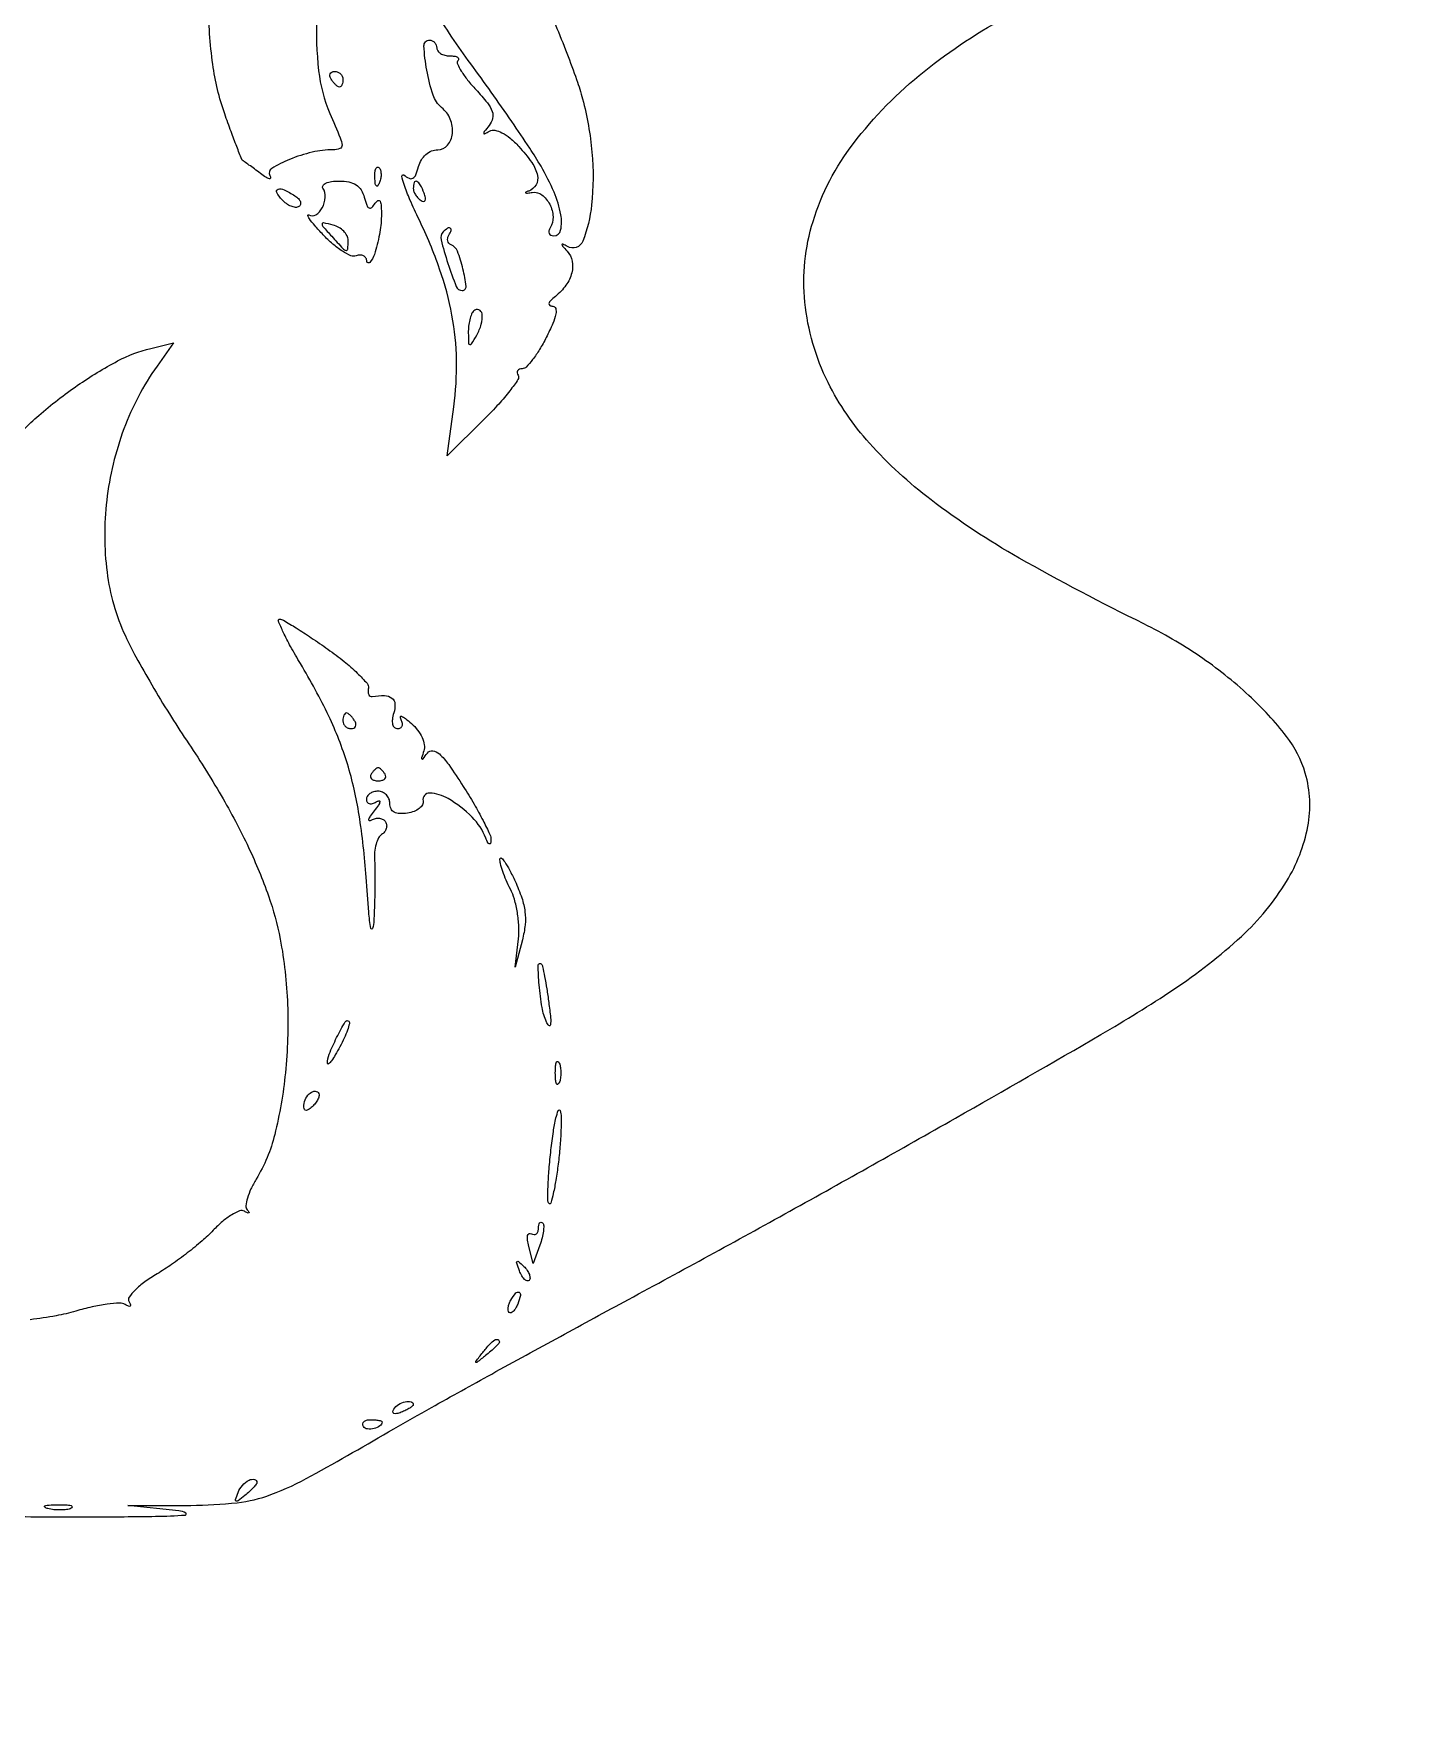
# Model space of a CAD drawing. Extents: x 130 to 894, y 104 to 894.
# Drawn here: x 302.5 to 479.6, y 104.1 to 320.8 of the extents above; entities that cross this region are included whole.
import ezdxf

# ---------------------------------------------------------------- set-up
doc = ezdxf.new("R2010")
doc.units = 0

msp = doc.modelspace()

# ---------------------------------------------------------------- linework, layer by layer
for points in [[(140.074729, 526.294777, 0.000011), (140.148965, 375.440163, 0.000341)], [(298.144756, 131.370291, 0.00701), (303.40343, 131.251716, 0.003593), (310, 131.242884, 0.001896), (318.051387, 131.320483, 0.014324), (321.850995, 131.480446, 0.74706), (321.907582, 131.737301, 0.100495), (321, 132.022117), (314.5, 132.699036), (322.540189, 132.722157, 0.02695), (328.470822, 133.059158, 0.062363), (332.800662, 134.09681, 0.037032), (337.931334, 136.473551, 0.004732), (348.5, 142.487003, -0.004448), (353.320518, 145.233452, -0.001195), (361.025, 149.508572, -0.00121), (369.800003, 154.322646, -0.001252), (378.5, 159.039978, 0.002946), (399.131746, 170.317606, 0.002668), (420.326512, 182.213991, 0.002309), (438.923567, 192.897113, 0.014644), (448.191277, 198.647347, 0.039616), (456.891121, 205.452523, 0.070133), (462.66352, 212.478442, 0.089531), (465.378415, 219.495903, 0.11935), (465.0583, 226.298873, 0.094677), (462.645002, 231.010176, 0.04052), (457.838816, 236.24039, 0.037347), (451.528452, 241.260059, 0.035347), (444.428091, 245.388348, -0.014701), (428.461185, 253.81038, -0.034359), (417.195555, 261.247279, -0.045974), (409.327616, 268.489983, -0.067969), (404.045081, 276.225699, -0.091296), (401.072617, 286.511402, -0.09995), (402.108712, 296.837899, -0.089771), (407.274107, 306.801069, -0.059641), (416.317574, 316.00692, -0.046724), (427.264272, 323.206652, -0.026618)], [(338.643218, 323.163914, 0.037964), (338.894659, 316.086342, 0.073659), (340.3377, 310.627876, -0.00327), (341.653319, 307.507166, -0.076066), (341.882112, 306.574612, -0.339786), (341.611098, 306.14837, -0.086439), (340.75, 305.994423, 0.056281), (338.068901, 305.679556, 0.03954), (335.171353, 304.756549, 0.039195), (332.893463, 303.611545, 0.413129), (332.66636, 302.695928, -0.144455), (332.744944, 302.392592, -0.469336), (332.602684, 302.282245, -0.089173), (332.151602, 302.470718, -0.018332), (331.441958, 302.967032, 0.00201), (330.677916, 303.539409, 0.002801), (329.989264, 304.045036, 0.001708), (329.405958, 304.465272, 0.036099), (329.223621, 304.576745, -0.181206), (329.073826, 304.742217, -0.001499), (328.424751, 306.395082, -0.005083), (327.69987, 308.314883, -0.00322), (326.892171, 310.56647, -0.05088), (325.363191, 316.915731, -0.029728), (324.774627, 324.72751, -0.029493)], [(369.171783, 321.950702, -0.007305), (370.634523, 318.32414, -0.007389), (371.879288, 314.955929, -0.019501), (372.639592, 312.5, -0.043383), (373.844593, 305.665324, -0.04758), (373.795566, 298.937292, -0.068552), (372.668696, 294.317788, -0.454667), (370.699827, 293.618696, 0.011206), (370.101975, 293.937475, 0.543442), (370.004096, 293.88037, 0.195221), (370.071428, 293.689127, 0.005419), (370.671855, 293.024849, -0.139127), (371.308543, 291.769312, -0.112321), (371.261694, 290.252085, -0.09305), (370.516774, 288.670344, -0.066816), (369.169134, 287.25, 0.025579), (368.56636, 286.711251, 0.131945), (368.342945, 286.328106, 0.352168), (368.444983, 286.094411, 0.121063), (368.829194, 286, -0.335488), (369.204878, 285.715955, -0.120692), (369.230411, 285.00343, -0.051732), (368.842287, 283.78244, -0.01515), (368, 282, -0.019219), (367.142648, 280.467897, -0.026873), (366.253676, 279.175, -0.025731), (365.439465, 278.22297, -0.205788), (364.920659, 278, 0.087452), (364.562982, 277.936959, 0.166315), (364.338099, 277.755649, 0.178623), (364.280703, 277.485211, 0.102655), (364.396067, 277.168167, -0.29454), (364.385675, 276.629967, -0.016121), (363.34992, 275.192645, -0.02081), (361.914326, 273.48229, -0.013271), (360.112786, 271.61109), (355.315405, 266.885846), (356.171241, 273.14385, 0.038316), (356.524129, 279.08574, 0.041515), (355.944157, 284.851156, 0.039002), (354.369604, 290.74149, 0.027591), (351.738205, 297.064942, -0.008832), (350.568062, 299.604029, -0.020837), (349.809463, 301.545399, -0.045371), (349.542715, 302.634652, -0.688921), (349.779327, 302.768179, 0.065184), (350.453578, 302.343068, 0.241254), (350.94085, 302.363109, 0.170004), (351.325807, 302.802515, 0.03173), (351.667246, 303.835549, -0.071267), (352.027216, 304.691557, -0.076829), (352.606016, 305.387555, -0.082011), (353.331148, 305.842242, -0.099428), (354.116631, 306, 0.220717), (355.381253, 306.586836, 0.153302), (356.000695, 308.061721, 0.121362), (355.724537, 309.912024, 0.126442), (354.621431, 311.389757, -0.145916), (353.524821, 312.982362, -0.03355), (352.720973, 316.181849, -0.031691), (352.362915, 319.262407, -0.429631), (353.062871, 320, -0.105873), (353.420429, 319.92343, -0.099305), (353.724718, 319.70625, -0.096197), (353.928691, 319.381739, -0.0926), (354, 319, 0.163305), (354.128, 318.618547, 0.096011), (354.489583, 318.29375, 0.077243), (355.029224, 318.074296, 0.05808), (355.666667, 318, -0.03508), (356.265776, 317.957915, -0.096781), (356.663872, 317.820122, -0.232213), (356.798927, 317.617658, -0.23344), (356.720982, 317.387649, 0.312067), (356.645595, 316.974343, 0.031753), (357.138736, 316.045435, 0.03081), (357.937908, 314.909587, 0.019218), (359.003021, 313.678306, -0.017285), (360.466008, 312.000234, -0.082146), (361.09511, 310.897754, -0.150241), (361.145815, 309.9991, -0.109945), (360.698706, 309.098699, 0.005728), (360.073671, 308.307251, 0.182161), (360.002633, 308.074828, 0.544188), (360.11801, 308.010244, 0.01363), (360.745583, 308.364329, -0.183458), (361.426556, 308.486885, -0.074024), (362.333755, 308.173516, -0.054913), (363.383893, 307.470255, -0.030905), (364.495583, 306.410265, -0.033988), (366.150082, 304.362033, -0.098984), (366.878479, 302.705146, -0.185887), (366.695471, 301.500106, -0.182311), (365.75, 300.716848, 0.023411), (365.368586, 300.565394, 0.667759), (365.371031, 300.487843, 0.119096), (365.594306, 300.45986, 0.008622), (366.215213, 300.540807, -0.202275), (367.43949, 300.225217, -0.113332), (368.438729, 299.023462, -0.104346), (368.866145, 297.416799, -0.152578), (368.505531, 296.008949, 0.081651), (368.346756, 295.623383, 0.160131), (368.376224, 295.296379, 0.182983), (368.586626, 295.079136, 0.110302), (368.940983, 295, 0.354406), (369.840658, 295.729304, 0.097237), (369.869188, 297.689708, 0.056671), (368.999615, 300.576982, 0.031094), (367.331943, 303.87698, 0.013667), (365.887136, 306.194731, 0.004242), (363.591428, 309.599525, 0.004238), (360.959823, 313.363185, 0.004655), (358.34491, 316.964838, -0.025217), (353.695267, 323.956424, -0.03921)], [(299.276492, 268.109026, -0.041608), (303.111645, 272.040389, -0.027936), (308.077753, 275.884751, -0.0282), (313.195346, 278.997904, -0.06379), (317.426903, 280.603858), (320.353806, 281.305616), (318.228648, 278.321107, 0.06613), (313.991672, 270.314234, 0.059472), (311.797755, 261.184633, 0.060838), (311.838995, 252.008223, 0.076963), (314.177615, 243.864527, 0.016971), (315.539779, 241.164274, 0.007091), (317.54922, 237.61637, 0.007006), (319.808912, 233.876545, 0.009019), (321.994705, 230.507847, -0.016217), (326.430353, 223.45135, -0.02197), (329.939216, 216.789955, -0.02467), (332.481387, 210.632638, -0.03872), (333.979295, 205.109177, -0.037809), (334.920155, 196.731623, -0.034031), (334.64268, 188.003328, -0.035745), (333.278372, 180.115775, -0.075731), (330.904145, 174.403412, 0.027239), (330.238913, 173.158079, 0.038085), (329.794483, 171.977412, 0.042464), (329.59854, 171.005835, 0.215734), (329.763254, 170.493087, -0.031077), (329.987959, 170.211577, -0.45234), (329.961345, 170.10191, -0.235596), (329.797775, 170.098579, -0.018835), (329.403025, 170.304117, 0.225597), (328.792454, 170.349354, 0.044004), (327.775523, 169.848348, 0.038945), (326.594932, 168.999146, 0.027323), (325.403025, 167.875229, -0.024597), (323.986925, 166.525255, -0.012906), (322.104263, 164.982466, -0.012808), (320.088929, 163.497328, -0.019183), (318.249787, 162.31564, 0.023402), (316.654938, 161.271806, 0.038732), (315.428926, 160.231253, 0.046564), (314.668572, 159.322192, 0.297615), (314.654295, 158.750345, -0.040069), (314.852476, 158.363538, -0.342224), (314.804527, 158.187603, -0.274416), (314.600038, 158.165099, -0.031895), (314.176669, 158.390813, 0.152279), (313.446728, 158.578238, 0.020443), (311.848372, 158.43113, 0.022073), (309.916149, 158.085915, 0.016936), (307.840659, 157.545321, -0.02831), (305.328627, 156.951663, -0.01317), (302.015764, 156.453938, -0.013)]]:
    msp.add_lwpolyline(points, format="xyb")
for points in [[(342, 315, -0.042167), (341.967655, 314.617151, -0.061769), (341.870461, 314.29375, -0.081139), (341.727648, 314.07446, -0.210953), (341.559017, 314, -0.151918), (341.34829, 314.065539, -0.038439), (341.066025, 314.29375, -0.035638), (340.768994, 314.617226, -0.029505), (340.5, 315, -0.082592), (340.343488, 315.3821, -0.161196), (340.3746, 315.70625, -0.182303), (340.586039, 315.921712, -0.108972), (340.940983, 316, -0.093332), (341.345238, 315.923877, -0.09642), (341.688914, 315.70625, -0.099167), (341.918938, 315.381556, -0.105053)], [(346.683114, 301.8125, -0.054073), (346.461564, 301.395823, -0.470617), (346.279315, 301.37858, -0.168741), (346.137993, 301.670344, -0.018894), (346.078947, 302.416667, -0.028489), (346.089945, 303.112848, -0.077125), (346.200665, 303.592839, -0.208169), (346.385309, 303.77538, -0.296942), (346.604167, 303.729167, -0.126455), (346.797407, 303.402231, -0.060344), (346.876576, 302.916927, -0.05415), (346.839148, 302.359369, -0.051402)], [(344.732357, 299.915465, 0.021889), (345.041, 298.916114, 0.185328), (345.342121, 298.565654, 0.331312), (345.68304, 298.61557, 0.055202), (346.123425, 299.165465, -0.122796), (346.478402, 299.503842, -0.435969), (346.744879, 299.419903, -0.100705), (346.899097, 298.796884, -0.015062), (346.914402, 297.5, -0.042618), (346.672223, 295.168636, -0.030029), (346.023111, 292.612999, -0.101385), (345.449569, 291.589692, -0.673563), (345.070285, 291.718615, 0.117431), (344.942682, 292.144041, 0.139853), (344.642222, 292.434047, 0.126897), (344.208875, 292.538877, 0.088054), (343.711746, 292.442881, -0.194578), (343.024175, 292.455221, -0.040353), (341.931904, 293.027988, -0.036855), (340.690126, 293.947349, -0.027507), (339.461746, 295.128928, -0.008392), (338.397929, 296.310434, -0.02346), (337.70642, 297.184462, -0.09515), (337.527756, 297.571275, -0.658492), (337.645215, 297.660405, 0.277366), (338.54103, 297.683348, 0.13099), (339.353307, 298.566594, 0.10397), (339.73495, 299.914719, 0.15683), (339.444227, 301.090242, -0.303181), (339.456335, 301.434353, -0.134907), (339.826342, 301.732759, -0.069848), (340.556188, 301.935551, -0.0329), (341.534603, 302, -0.049707), (342.766808, 301.877197, -0.095041), (343.683916, 301.502166, -0.107558), (344.324803, 300.852783, -0.07734)], [(351, 301.059017, 0.088797), (351.072509, 300.65395, 0.053277), (351.290385, 300.21498, 0.051183), (351.610411, 299.810572, 0.061454), (351.988546, 299.507079, 0.1144), (352.325929, 299.393111, 0.32948), (352.525685, 299.512472, 0.155351), (352.556862, 299.868281, 0.036408), (352.381557, 300.448062, 0.029964), (351.894727, 301.51997, 0.168622), (351.441482, 301.942608, 0.444011), (351.117673, 301.798253, 0.079093)], [(335.856763, 300.109687, -0.055855), (336.314191, 299.742516, -0.10922), (336.563302, 299.349772, -0.166991), (336.569188, 298.998241, -0.179665), (336.356763, 298.72996, -0.162263), (335.933875, 298.633699, -0.072431), (335.372905, 298.772475, -0.060595), (334.767304, 299.109768, -0.048917), (334.210573, 299.60496, -0.057917), (333.540845, 300.522792, -0.479348), (333.706529, 300.938442, -0.189502), (334.475461, 300.879072, -0.028298)], [(340.562941, 294.930451, 0.003713), (341.998783, 293.367354, 0.14742), (342.398432, 293.134453, 0.46146), (342.623574, 293.298527, 0.019087), (342.666667, 294.426953, 0.121805), (342.522472, 295.010077, 0.074953), (342.101086, 295.582641, 0.067721), (341.477334, 296.058276, 0.065208), (340.741287, 296.357404, 0.009756), (339.524694, 296.650315, 0.441548), (339.335369, 296.516621, 0.213849), (339.431518, 296.202476, 0.0043)], [(354.820037, 295.486703, 0.264226), (354.545382, 294.489469, 0.016905), (355.41773, 291.475058, 0.01629), (356.488173, 288.525, 0.306637), (357.263742, 288, 0.447623), (357.741753, 288.535166, 0.031699), (357.347132, 290.753072, 0.030867), (356.642285, 293.022209, 0.211229), (355.839061, 293.83541, -0.121687), (355.558689, 294.034478, -0.122117), (355.403715, 294.340954, -0.110125), (355.401581, 294.710746, -0.0852), (355.552786, 295.08541, 0.053889), (355.840436, 295.687177, 0.367292), (355.731514, 295.97157, 0.284148), (355.378232, 295.952948, 0.044789)], [(358.729167, 285.395833, 0.10148), (358.450504, 284.973395, 0.034351), (358.223125, 284.26888, 0.032508), (358.072542, 283.434373, 0.032043), (358.030409, 282.583333, 0.006472), (358.066201, 281.284025, 0.326101), (358.216102, 281.095181, 0.333241), (358.438159, 281.182315, 0.006619), (359.101183, 282.287676, 0.065235), (359.688562, 283.689575, 0.096701), (359.786339, 285.014235, 0.282481), (359.371744, 285.537825, 0.291847)], [(340.079206, 242.152912, -0.015259), (342.138022, 240.595198, -0.022598), (343.834204, 239.097239, -0.019161), (345.082076, 237.794451, -0.239183), (345.25, 237.152912, 0.060109), (345.20945, 236.720311, 0.1063), (345.29375, 236.373454, 0.150761), (345.485634, 236.16727, 0.171307), (345.75, 236.118421, -0.044039), (347.334028, 236.227226, -0.160597), (348.272211, 235.897556, -0.221559), (348.654644, 235.159975, -0.087621), (348.5, 234, 0.0434), (348.318089, 233.188746, 0.093994), (348.352195, 232.553005, 0.150007), (348.590619, 232.154195, 0.185633), (348.991629, 232, 0.132442), (349.36312, 232.100159, 0.186536), (349.575387, 232.365209, 0.141191), (349.585851, 232.769102, 0.06873), (349.387123, 233.25, -0.182969), (349.342551, 233.514118, -0.478188), (349.4891, 233.59115, -0.063835), (349.989867, 233.293935, -0.014096), (350.760667, 232.656044, -0.049614), (351.55111, 231.811179, -0.057444), (352.115631, 230.865611, -0.065176), (352.395138, 229.940106, -0.118338), (352.338229, 229.156044, 0.005253), (352.063727, 228.260828, 0.339331), (352.118711, 228.117905, 0.387228), (352.258253, 228.144688, 0.005718), (352.793432, 228.877416, -0.277437), (353.479275, 229.175617, -0.155648), (354.329475, 228.775422, -0.053471), (355.521272, 227.403347, -0.009816), (357.387764, 224.607999, -0.010079), (358.765533, 222.355432, -0.013548), (359.915715, 220.258439, -0.010631), (360.781255, 218.481755, -0.124673), (360.921053, 217.730583, -0.055107), (360.85135, 217.334436, -0.446068), (360.703887, 217.263681, -0.183474), (360.508521, 217.447408, -0.022052), (360.268951, 218, 0.106389), (358.522469, 220.683436, 0.061299), (355.462308, 223.055535, 0.12394), (353.094603, 223.762964, 0.487883), (352.25, 222.773741, -0.180825), (352.171953, 222.279655, -0.098052), (351.765625, 221.806854, -0.075516), (351.092419, 221.426175, -0.053173), (350.25, 221.20419, -0.045473), (349.247928, 221.143468, -0.117699), (348.553703, 221.33163, -0.160507), (348.14713, 221.765006, -0.109231), (348, 222.430449, 0.094503), (347.885744, 223.029559, 0.096763), (347.559375, 223.538944, 0.098937), (347.072359, 223.879923, 0.103767), (346.5, 224, 0.06887), (345.926682, 223.920655, 0.085131), (345.440625, 223.688914, 0.099915), (345.115626, 223.344827, 0.140337), (345, 222.940983, 0.146934), (345.102241, 222.600579, 0.188594), (345.367188, 222.413651, 0.132816), (345.7713, 222.422732, 0.063696), (346.25, 222.632941, -0.094566), (346.60957, 222.765183, -0.530768), (346.726028, 222.642342, -0.098908), (346.543102, 222.226434, -0.015224), (346, 221.5, 0.016987), (345.489073, 220.811557, 0.085067), (345.287515, 220.377538, 0.490545), (345.387668, 220.24499, 0.138849), (345.680902, 220.324353, -0.079204), (346.176176, 220.523422, -0.08988), (346.686878, 220.546325, -0.099298), (347.133153, 220.392263, -0.122321), (347.447214, 220.08541, -0.113396), (347.587513, 219.672777, -0.100268), (347.543035, 219.220138, -0.094017), (347.319846, 218.796926, -0.086323), (346.951347, 218.469931, 0.139261), (346.547711, 218.0283, 0.04905), (346.237906, 217.219286, 0.04406), (346.055452, 216.214512, 0.039009), (346.040998, 215.150833, -0.014189), (346.089813, 213.796015, -0.004721), (346.086232, 211.809932, -0.004695), (346.040802, 209.608676, -0.005331), (345.954961, 207.5, -0.05527), (345.783441, 206.449039, -0.797052), (345.577083, 206.458805, -0.023943), (345.305945, 208.53681, -0.003106), (344.96762, 213, 0.021224), (344.073326, 220.959257, 0.035993), (342.569818, 227.489692, 0.036988), (340.179294, 233.613259, 0.023975), (336.572103, 240.310243, -0.00917), (335.311586, 242.493149, -0.016647), (334.374503, 244.328634, -0.01266), (333.744351, 245.764989, -0.533037), (333.902161, 246, -0.134913), (334.393745, 245.864898, -0.005151), (336.028621, 244.869918, -0.008915), (337.947322, 243.626924, -0.00613)], [(342, 233, 0.105053), (342.081062, 232.618444, 0.099167), (342.311086, 232.29375, 0.09642), (342.654762, 232.076123, 0.093332), (343.059017, 232, 0.108972), (343.413961, 232.078288, 0.182303), (343.6254, 232.29375, 0.161196), (343.656512, 232.6179, 0.082592), (343.5, 233, 0.029505), (343.231006, 233.382774, 0.035638), (342.933975, 233.70625, 0.038439), (342.65171, 233.934461, 0.151918), (342.440983, 234, 0.210953), (342.272352, 233.92554, 0.081139), (342.129539, 233.70625, 0.061769), (342.032345, 233.382849, 0.042167)], [(345.603006, 226.166667, 0.156081), (345.524383, 225.850742, 0.191391), (345.654049, 225.578125, 0.128073), (345.996371, 225.393832, 0.059847), (346.5, 225.333333, 0.059847), (347.003629, 225.393832, 0.128073), (347.345951, 225.578125, 0.191391), (347.475617, 225.850742, 0.156081), (347.396994, 226.166667, 0.030643), (347.17176, 226.485629, 0.036533), (346.921053, 226.755208, 0.039602), (346.681431, 226.94484, 0.148655), (346.5, 227, 0.148655), (346.318569, 226.94484, 0.039602), (346.078947, 226.755208, 0.036533), (345.82824, 226.485629, 0.030643)], [(364.944065, 205), (364.034743, 201.5), (364.435247, 205.13135, 0.039288), (364.485059, 206.721681, 0.02783), (364.301602, 208.498797, 0.028239), (363.932942, 210.187176, 0.051831), (363.417875, 211.495657, -0.017571), (362.88132, 212.625271, -0.019086), (362.441252, 213.759418, -0.018943), (362.139986, 214.754131, -0.082754), (362.084261, 215.364307, -0.610853), (362.276109, 215.445423, -0.070605), (362.684984, 214.99139, -0.028435), (363.296482, 213.960257, -0.011697), (364.010955, 212.5, -0.024917), (364.87221, 210.355018, -0.052101), (365.278177, 208.604517, -0.057434), (365.293396, 206.920301, -0.037137)], [(368.316689, 197, -0.007028), (368.547814, 195.040449, -0.054818), (368.542144, 194.122406, -0.617618), (368.343679, 194.050288, -0.099315), (368.026133, 194.5, -0.062466), (367.467737, 196.357211, -0.019461), (367.094274, 199.250268, -0.020116), (366.970159, 201.769003, -0.697759), (367.360841, 201.916667, -0.125696), (367.526149, 201.586045, -0.005386), (367.790469, 200.300521, -0.008927), (368.062508, 198.754352, -0.006212)], [(341.618296, 191.338408, -0.010744), (341.024289, 190.296401, -0.024222), (340.520167, 189.540273, -0.045948), (340.172066, 189.149965, -0.635538), (340.040038, 189.202947, -0.111763), (340.239748, 190.397095, -0.019052), (341.199268, 192.509255, -0.013851), (342.283725, 194.531615, -0.494291), (342.740699, 194.592634, -0.263249), (342.825795, 194.285851, -0.021976), (342.582519, 193.46518, -0.024774), (342.177566, 192.456196, -0.016357)], [(369.662281, 186.75, -0.174857), (369.474999, 186.540618, -0.447206), (369.306058, 186.601562, -0.078554), (369.189089, 187.10856, -0.017491), (369.157895, 188, -0.017491), (369.189089, 188.89144, -0.078554), (369.306058, 189.398438, -0.447206), (369.474999, 189.459382, -0.174857), (369.662281, 189.25, -0.057986), (369.818615, 188.679992, -0.037979), (369.87034, 188, -0.037979), (369.818615, 187.320008, -0.057986)], [(338.183333, 183.783333, -0.034019), (337.693024, 183.355562, -0.131573), (337.322581, 183.204271, -0.290264), (337.093678, 183.31173, -0.142677), (337, 183.633333, -0.094783), (337.175276, 184.54964, -0.102202), (337.674729, 185.309147, -0.145728), (338.299565, 185.647242, -0.253202), (338.85, 185.483333, -0.212536), (338.959631, 185.197768, -0.080535), (338.867292, 184.770833, -0.061283), (338.5985, 184.274266, -0.041736)], [(369.524054, 176.346222, -0.009047), (369.225568, 174.264186, -0.016864), (368.896716, 172.59226, -0.014171), (368.575616, 171.366866, -0.569769), (368.355975, 171.310691, -0.201355), (368.18955, 171.717878, -0.006585), (368.230127, 173.515853, -0.011664), (368.357787, 175.674806, -0.007738), (368.600296, 178.144883, -0.00864), (368.909254, 180.496709, -0.020011), (369.241819, 182.245556, -0.040541), (369.542564, 183.187752, -0.693924), (369.768374, 183.180413, -0.079621), (369.904818, 182.366671, -0.01074), (369.880037, 180.62854, -0.012165), (369.755304, 178.554374, -0.009976)], [(367.184207, 165.968923), (366.325449, 163.647479), (365.755983, 165.825119, -0.030966), (365.599013, 166.62464, -0.08459), (365.620153, 167.198461, -0.219343), (365.806318, 167.449836, -0.270061), (366.093259, 167.442363, 0.11434), (366.43838, 167.325736, 0.18486), (366.733645, 167.406627, 0.156936), (366.932211, 167.680995, 0.078948), (367, 168.10765, -0.0411), (367.03587, 168.543291, -0.118831), (367.153186, 168.820103, -0.25362), (367.324965, 168.900265, -0.183326), (367.521483, 168.811851, -0.192288), (367.670123, 168.465567, -0.035917), (367.63752, 167.761629, -0.033829), (367.474885, 166.896008, -0.025246)], [(365.806872, 161.473539, -0.278911), (365.538684, 161.40751, -0.120343), (365.210949, 161.604915, -0.070189), (364.866277, 162.059266, -0.036269), (364.564293, 162.706872, -0.008399), (364.21821, 163.663782, -0.286372), (364.270328, 163.888819, -0.400052), (364.463552, 163.893514, -0.011214), (365.124088, 163.266667, -0.043285), (365.558688, 162.753423, -0.063152), (365.837219, 162.231185, -0.082976), (365.927901, 161.779789, -0.20742)], [(364.345077, 158.456872, -0.035865), (364.083816, 157.899181, -0.069269), (363.786868, 157.507038, -0.118528), (363.50546, 157.335123, -0.281567), (363.276326, 157.390341, -0.156651), (363.142323, 157.651151, -0.070517), (363.133355, 158.040231, -0.059701), (363.242038, 158.490157, -0.049364), (363.458881, 158.933469, -0.030391), (364.120758, 159.871774, -0.36195), (364.525317, 159.954259, -0.344086), (364.696703, 159.564815, -0.029555)], [(362, 153.622445, -0.184603), (361.91885, 153.410139, -0.013803), (361.485937, 152.952641, -0.017649), (360.920402, 152.425681, -0.012436), (360.25, 151.872445, -0.001576), (359.120493, 150.99236, -0.377591), (359, 151, -0.377591), (358.99236, 151.120493, -0.001576), (359.872445, 152.25, -0.017685), (360.76332, 153.306759, -0.065617), (361.426111, 153.869516, -0.241985), (361.806605, 153.90695, -0.307699)], [(351, 145.606989, -0.2252), (350.911231, 145.419896, -0.029412), (350.544118, 145.154486, -0.029555), (350.042538, 144.875192, -0.020646), (349.448062, 144.618443, -0.036408), (348.868281, 144.443138, -0.155351), (348.512472, 144.474315, -0.32948), (348.393111, 144.674071, -0.1144), (348.507079, 145.011454, -0.115814), (349.098109, 145.603931, -0.080554), (349.973761, 145.969265, -0.115534), (350.708846, 145.972535, -0.349578)], [(347, 143.39235, -0.242453), (346.73067, 142.869573, -0.095999), (345.973487, 142.524204, -0.093664), (345.127513, 142.482091, -0.223667), (344.613087, 142.817021, -0.158515), (344.534562, 143.139071, -0.191218), (344.669932, 143.417083, -0.126631), (345.024148, 143.605052, -0.059057), (345.543989, 143.666667, -0.017729), (346.102116, 143.64687, -0.028836), (346.572297, 143.586086, -0.02859), (346.921037, 143.499492, -0.328686)], [(331, 135.622445, -0.172995), (330.92491, 135.411909, -0.015689), (330.55265, 134.984529, -0.018888), (330.060438, 134.492636, -0.013646), (329.477108, 133.981001, -0.008807), (328.617386, 133.292701, -0.27071), (328.355597, 133.258808, -0.389672), (328.264678, 133.458284, -0.012731), (328.584097, 134.358556, -0.091143), (329.143246, 135.274265, -0.089947), (329.99376, 135.936277, -0.178047), (330.678078, 136.025462, -0.350363)], [(307.269032, 132.344063, -0.06278), (306.671085, 132.185595, -0.030339), (305.880008, 132.127736, -0.029507), (305.036634, 132.167106, -0.037336), (304.269032, 132.307009, -0.087174), (303.883358, 132.48334, -0.597527), (303.900903, 132.643467, -0.080377), (304.431793, 132.764444, -0.012823), (305.5, 132.805051, -0.014395), (306.580113, 132.787295, -0.052471), (307.257153, 132.684921, -0.333666), (307.386009, 132.52287, -0.31318)]]:
    msp.add_lwpolyline(points, format="xyb", close=True)

doc.saveas('drawing.dxf')
